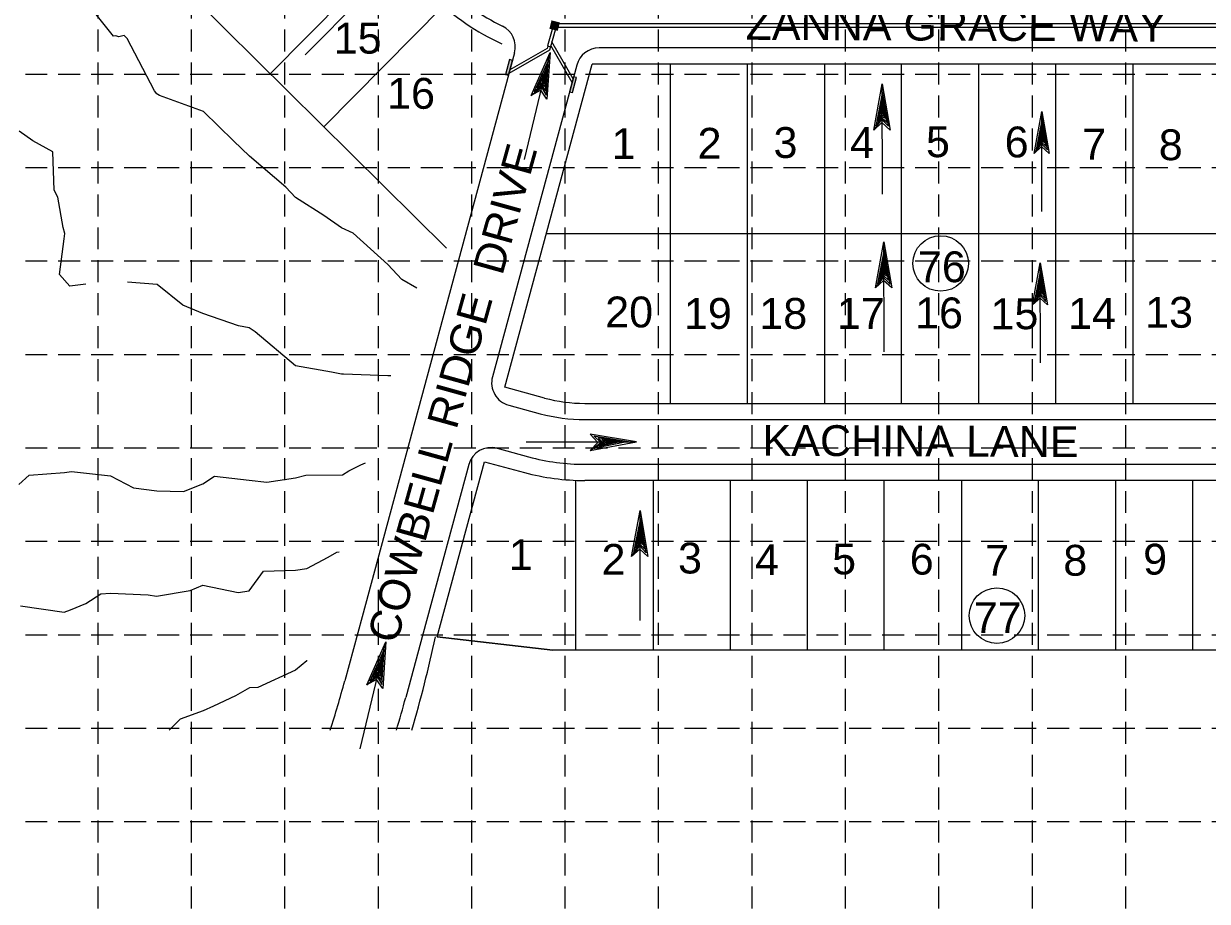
# Model space of a CAD drawing. Extents: x 33353 to 37237, y 80141 to 82571.
# Drawn here: x 34398 to 35166, y 81365 to 81934 of the extents above; entities that cross this region are included whole.
import ezdxf
from ezdxf.enums import TextEntityAlignment as Align

# ---------------------------------------------------------------- set-up
doc = ezdxf.new("R2010")
doc.units = 0
doc.header["$MEASUREMENT"] = 0
doc.linetypes.add('HIDDEN', pattern=[0.375, 0.25, -0.125])
for name, color, linetype, lineweight in [('3', 7, 'Continuous', 0), ('LAYO-10', 7, 'Continuous', 0), ('LAYO-13', 7, 'Continuous', 0), ('LAYO-31', 7, 'Continuous', 0), ('LAYO-32', 7, 'Continuous', 0), ('LAYO-33', 7, 'Continuous', 0), ('LAYO-48', 7, 'Continuous', 0), ('LAYO-49', 7, 'Continuous', 0), ('LAYO-50', 7, 'Continuous', 0), ('LAYO-55', 7, 'Continuous', 0), ('LAYOSHD-27', 7, 'Continuous', 0), ('STRM-33', 7, 'Continuous', 0), ('STRM-43', 7, 'Continuous', 0), ('TOPOSHD-27', 7, 'Continuous', 0), ('TOPOSHD-43', 7, 'Continuous', 0), ('TOPOSHD-5', 7, 'Continuous', 0), ('TOPOSHD-6', 7, 'Continuous', 0)]:
    doc.layers.add(name, color=color, linetype=linetype, lineweight=lineweight)
doc.layers.add('GRID', color=254, linetype='HIDDEN')
doc.styles.get("Standard").update_dxf_attribs({"font": 'ARIAL.TTF'})

msp = doc.modelspace()

# ---------------------------------------------------------------- hatches: boundary and pattern name
at = {"layer": 'STRM-43', "linetype": 'Continuous', "lineweight": 0}
for points in [[(34713.57, 81911.19), (34710.96, 81901.53), (34712.89, 81901.01), (34715.5, 81910.66)], [(34755.08, 81899.96), (34752.47, 81890.31), (34754.4, 81889.79), (34757.01, 81899.44)]]:
    msp.add_hatch(color=7, dxfattribs=at).paths.add_polyline_path(points, flags=16)

# ---------------------------------------------------------------- linework, layer by layer
at = {"layer": '3', "color": 7, "linetype": 'Continuous', "lineweight": 0}
for p, q in [((34581.05, 81914.27), (34631.29, 81964.99)), ((34723.29, 81846.31), (34739.86, 81915.74)), ((34727.57, 81887.91), (34739.86, 81915.74)), ((34738.9, 81910.77), (34729.46, 81890.18)), ((34737.33, 81888.07), (34738.9, 81910.77)), ((34739.86, 81915.74), (34737.84, 81885.46)), ((34737.88, 81906.49), (34731.41, 81892.65)), ((34736.96, 81902.64), (34732.83, 81894.8)), ((34736.63, 81893.67), (34736.96, 81902.64)), ((34736.87, 81890.9), (34737.88, 81906.49)), ((34731.41, 81892.65), (34734.75, 81895.25)), ((34732.83, 81894.8), (34735, 81896.32)), ((34736.25, 81899.64), (34734.68, 81896.85)), ((34734.68, 81896.85), (34735.53, 81896.64)), ((34734.75, 81895.25), (34736.63, 81893.67)), ((34735, 81896.32), (34736.08, 81895.16)), ((34736.08, 81895.16), (34736.25, 81899.64)), ((34949.85, 81865.44), (34955.32, 81895.36)), ((34955.39, 81823.98), (34955.32, 81895.36)), ((34955.32, 81895.36), (34960.41, 81865.45)), ((34727.57, 81887.91), (34734.29, 81893.32)), ((34733.83, 81891.4), (34727.57, 81887.91)), ((34729.46, 81890.18), (34734.54, 81894.39)), ((34737.84, 81885.46), (34733.83, 81891.4)), ((34734.29, 81893.32), (34737.33, 81888.07)), ((34734.54, 81894.39), (34736.87, 81890.9)), ((34955.55, 81890.3), (34951.17, 81868.08)), ((34959.31, 81867.87), (34955.55, 81890.3)), ((34955.55, 81885.9), (34952.49, 81870.94)), ((34955.56, 81881.94), (34953.37, 81873.36)), ((34958.21, 81870.51), (34955.55, 81885.9)), ((34957.33, 81873.15), (34955.56, 81881.94)), ((34949.85, 81865.44), (34955.13, 81872.26)), ((34951.17, 81868.08), (34955.13, 81873.36)), ((34952.49, 81870.94), (34955.12, 81874.24)), ((34953.37, 81873.36), (34955.12, 81875.34)), ((34955.56, 81878.86), (34954.68, 81875.78)), ((34954.68, 81875.78), (34955.56, 81875.78)), ((34955.12, 81875.34), (34956.44, 81874.47)), ((34955.12, 81874.24), (34957.33, 81873.15)), ((34955.13, 81873.36), (34958.21, 81870.51)), ((34955.13, 81872.26), (34959.31, 81867.87)), ((34956.44, 81874.47), (34955.56, 81878.86)), ((35053.85, 81850.34), (35058.82, 81877.54)), ((35059.03, 81872.94), (35055.05, 81852.74)), ((35058.88, 81812.65), (35058.82, 81877.54)), ((35058.82, 81877.54), (35063.45, 81850.35)), ((35062.45, 81852.55), (35059.03, 81872.94)), ((34955.13, 81870.28), (34949.85, 81865.44)), ((34960.41, 81865.45), (34955.13, 81870.28)), ((35059.03, 81868.95), (35056.24, 81855.34)), ((35059.03, 81865.35), (35057.04, 81857.54)), ((35061.44, 81854.95), (35059.03, 81868.95)), ((35060.64, 81857.35), (35059.03, 81865.35)), ((35053.85, 81850.34), (35058.64, 81856.55)), ((35055.05, 81852.74), (35058.64, 81857.55)), ((35056.24, 81855.34), (35058.64, 81858.35)), ((35057.04, 81857.54), (35058.64, 81859.35)), ((35059.04, 81862.55), (35058.24, 81859.74)), ((35058.24, 81859.74), (35059.04, 81859.75)), ((35058.64, 81859.35), (35059.84, 81858.55)), ((35058.64, 81858.35), (35060.64, 81857.35)), ((35058.64, 81857.55), (35061.44, 81854.95)), ((35058.64, 81856.55), (35062.45, 81852.55)), ((35059.84, 81858.55), (35059.04, 81862.55)), ((35058.64, 81854.75), (35053.85, 81850.34)), ((35063.45, 81850.35), (35058.64, 81854.75)), ((34950.9, 81763.09), (34956.37, 81793.02)), ((34956.59, 81787.96), (34952.21, 81765.73)), ((34956.44, 81721.63), (34956.37, 81793.02)), ((34956.37, 81793.02), (34961.46, 81763.1)), ((34960.35, 81765.52), (34956.59, 81787.96)), ((34956.6, 81783.56), (34953.53, 81768.59)), ((34956.6, 81779.6), (34954.41, 81771.01)), ((34959.25, 81768.16), (34956.6, 81783.56)), ((34958.37, 81770.8), (34956.6, 81779.6)), ((34953.53, 81768.59), (34956.17, 81771.9)), ((34954.41, 81771.01), (34956.17, 81773)), ((34956.6, 81776.52), (34955.73, 81773.44)), ((34955.73, 81773.44), (34956.61, 81773.44)), ((34956.17, 81773), (34957.49, 81772.12)), ((34956.17, 81771.9), (34958.37, 81770.8)), ((34957.49, 81772.12), (34956.6, 81776.52)), ((35052.84, 81752.09), (35057.82, 81779.29)), ((35058.02, 81774.69), (35054.04, 81754.49)), ((35057.88, 81714.4), (35057.82, 81779.29)), ((35057.82, 81779.29), (35062.44, 81752.1)), ((35061.44, 81754.3), (35058.02, 81774.69)), ((34950.9, 81763.09), (34956.17, 81769.92)), ((34956.17, 81767.94), (34950.9, 81763.09)), ((34952.21, 81765.73), (34956.17, 81771.02)), ((34956.17, 81771.02), (34959.25, 81768.16)), ((34956.17, 81769.92), (34960.35, 81765.52)), ((34961.46, 81763.1), (34956.17, 81767.94)), ((35058.03, 81770.69), (35055.24, 81757.09)), ((35058.03, 81767.09), (35056.04, 81759.29)), ((35058.03, 81764.3), (35057.24, 81761.49)), ((35060.44, 81756.7), (35058.03, 81770.69)), ((35059.64, 81759.1), (35058.03, 81767.09)), ((35058.84, 81760.3), (35058.03, 81764.3)), ((35052.84, 81752.09), (35057.64, 81758.29)), ((35057.64, 81756.5), (35052.84, 81752.09)), ((35054.04, 81754.49), (35057.64, 81759.29)), ((35055.24, 81757.09), (35057.64, 81760.09)), ((35056.04, 81759.29), (35057.64, 81761.09)), ((35057.24, 81761.49), (35058.03, 81761.5)), ((35057.64, 81761.09), (35058.84, 81760.3)), ((35057.64, 81760.09), (35059.64, 81759.1)), ((35057.64, 81759.29), (35060.44, 81756.7)), ((35057.64, 81758.29), (35061.44, 81754.3)), ((35062.44, 81752.1), (35057.64, 81756.5)), ((34765.92, 81668.21), (34770.76, 81662.92)), ((34795.84, 81663.14), (34765.92, 81668.21)), ((34768.34, 81667.1), (34790.78, 81663.36)), ((34772.74, 81662.92), (34768.34, 81667.1)), ((34770.98, 81666), (34786.38, 81663.36)), ((34773.84, 81662.92), (34770.98, 81666)), ((34773.62, 81665.12), (34782.42, 81663.36)), ((34774.72, 81662.92), (34773.62, 81665.12)), ((34774.94, 81664.24), (34779.34, 81663.36)), ((34775.82, 81662.92), (34774.94, 81664.24)), ((34724.45, 81663.16), (34795.84, 81663.14)), ((34765.92, 81657.65), (34795.84, 81663.14)), ((34765.92, 81657.65), (34772.74, 81662.92)), ((34770.76, 81662.92), (34765.92, 81657.65)), ((34790.78, 81663.36), (34768.56, 81658.96)), ((34768.56, 81658.96), (34773.84, 81662.92)), ((34786.38, 81663.36), (34771.42, 81660.28)), ((34771.42, 81660.28), (34774.72, 81662.92)), ((34782.42, 81663.36), (34773.84, 81661.16)), ((34773.84, 81661.16), (34775.82, 81662.92)), ((34776.26, 81662.48), (34776.26, 81663.36)), ((34779.34, 81663.36), (34776.26, 81662.48)), ((34792.73, 81588.88), (34798.2, 81618.81)), ((34798.27, 81547.42), (34798.2, 81618.81)), ((34798.2, 81618.81), (34803.29, 81588.89)), ((34798.43, 81613.75), (34794.05, 81591.52)), ((34802.19, 81591.31), (34798.43, 81613.75)), ((34798.43, 81609.35), (34795.37, 81594.38)), ((34798.44, 81605.39), (34796.25, 81596.8)), ((34801.09, 81593.95), (34798.43, 81609.35)), ((34800.21, 81596.59), (34798.44, 81605.39)), ((34792.73, 81588.88), (34798.01, 81595.71)), ((34794.05, 81591.52), (34798.01, 81596.81)), ((34795.37, 81594.38), (34798, 81597.69)), ((34796.25, 81596.8), (34798, 81598.79)), ((34798.44, 81602.31), (34797.56, 81599.23)), ((34797.56, 81599.23), (34798.44, 81599.23)), ((34798, 81598.79), (34799.32, 81597.91)), ((34798, 81597.69), (34800.21, 81596.59)), ((34798.01, 81596.81), (34801.09, 81593.95)), ((34798.01, 81595.71), (34802.19, 81591.31)), ((34799.32, 81597.91), (34798.44, 81602.31)), ((34798.01, 81593.73), (34792.73, 81588.88)), ((34803.29, 81588.89), (34798.01, 81593.73)), ((34616.75, 81464.1), (34633.33, 81533.54)), ((34621.03, 81505.71), (34633.33, 81533.54)), ((34632.37, 81528.56), (34622.93, 81507.97)), ((34630.79, 81505.87), (34632.37, 81528.56)), ((34633.33, 81533.54), (34631.3, 81503.26)), ((34631.34, 81524.28), (34624.88, 81510.45)), ((34630.43, 81520.43), (34626.29, 81512.6)), ((34630.09, 81511.46), (34630.43, 81520.43)), ((34630.34, 81508.69), (34631.34, 81524.28)), ((34621.03, 81505.71), (34627.75, 81511.12)), ((34622.93, 81507.97), (34628.01, 81512.19)), ((34624.88, 81510.45), (34628.21, 81513.04)), ((34626.29, 81512.6), (34628.47, 81514.11)), ((34627.75, 81511.12), (34630.79, 81505.87)), ((34628.01, 81512.19), (34630.34, 81508.69)), ((34629.71, 81517.44), (34628.14, 81514.64)), ((34628.14, 81514.64), (34629, 81514.44)), ((34628.21, 81513.04), (34630.09, 81511.46)), ((34628.47, 81514.11), (34629.54, 81512.95)), ((34629.54, 81512.95), (34629.71, 81517.44)), ((34627.29, 81509.19), (34621.03, 81505.71)), ((34631.3, 81503.26), (34627.29, 81509.19))]:
    msp.add_line(p, q, dxfattribs=at)
at = {"layer": 'GRID', "linetype": 'HIDDEN', "lineweight": 15, "ltscale": 57}
for p, q in [((34446.47, 82507.72), (34446.47, 80386.52)), ((34507.07, 82507.72), (34507.07, 80386.52)), ((34567.67, 82507.72), (34567.67, 80386.52)), ((34628.27, 82507.72), (34628.27, 80386.52)), ((34688.86, 82507.72), (34688.86, 80386.52)), ((34749.46, 82507.72), (34749.46, 80386.52)), ((34810.06, 82507.72), (34810.06, 80386.52)), ((34870.66, 82507.72), (34870.66, 80386.52)), ((34931.26, 82507.72), (34931.26, 80386.52)), ((34991.85, 82507.72), (34991.85, 80386.52)), ((35052.45, 82507.72), (35052.45, 80386.52)), ((35113.05, 82507.72), (35113.05, 80386.52)), ((33416.3, 81901.74), (37173.39, 81901.74)), ((33416.3, 81841.14), (37173.39, 81841.14)), ((33416.3, 81780.54), (37173.39, 81780.54)), ((33416.3, 81719.95), (37173.39, 81719.95)), ((33416.3, 81659.35), (37173.39, 81659.35)), ((33416.3, 81598.75), (37173.39, 81598.75)), ((33416.3, 81538.15), (37173.39, 81538.15)), ((33416.3, 81477.55), (37173.39, 81477.55)), ((33416.3, 81416.96), (37173.39, 81416.96))]:
    msp.add_line(p, q, dxfattribs=at)
at = {"layer": 'LAYO-13', "color": 7, "linetype": 'Continuous', "lineweight": 0, "ltscale": 50000}
for centre in [(34993.16, 81778.93), (35029.68, 81550.55)]:
    msp.add_circle(centre, 18, dxfattribs=at)
at = {"layer": 'LAYO-31', "color": 7, "linetype": 'Continuous', "lineweight": 0}
for p, q in [((34672.74, 81788.9), (34443.98, 82015.34)), ((34741.62, 81528.18), (34666.71, 81536.67)), ((35356.62, 81528.18), (34741.62, 81528.18))]:
    msp.add_line(p, q, dxfattribs=at)
at = {"layer": 'LAYO-32', "color": 7, "linetype": 'Continuous', "lineweight": 0}
for p, q in [((34710.49, 81698.61), (34767.14, 81908.18)), ((35273.78, 81908.18), (34767.14, 81908.18)), ((34736.26, 81691.64), (34710.49, 81698.61)), ((34762.35, 81688.18), (35272.83, 81688.18)), ((34666.71, 81536.67), (34697.44, 81650.34)), ((34697.44, 81650.34), (34723.21, 81643.38)), ((35812.42, 81638.18), (34762.35, 81638.18))]:
    msp.add_line(p, q, dxfattribs=at)
for centre, radius, start, end in [((34770.29, 82058.18), 150, 225.29305, 245.70698), ((34762.35, 81788.18), 100, 254.87332, 270), ((34762.35, 81788.18), 150, 254.87336, 270)]:
    msp.add_arc(centre, radius, start, end, dxfattribs=at)
at = {"layer": 'LAYO-33', "color": 7, "linetype": 'Continuous', "lineweight": 0}
for p, q in [((34443.98, 82015.34), (34672.74, 81788.9)), ((34635.42, 81979.93), (34558.04, 81901.75)), ((34670.61, 81945.78), (34593.23, 81867.61)), ((34817.83, 81908.18), (34817.83, 81798.18)), ((34867.83, 81798.18), (34867.83, 81908.18)), ((34917.83, 81908.18), (34917.83, 81798.18)), ((34967.83, 81798.18), (34967.83, 81908.18)), ((35017.83, 81908.18), (35017.83, 81798.18)), ((35067.83, 81798.18), (35067.83, 81908.18)), ((35117.83, 81908.18), (35117.83, 81798.18)), ((35273.3, 81798.18), (34737.4, 81798.18)), ((34817.83, 81798.18), (34817.83, 81688.18)), ((34867.83, 81688.18), (34867.83, 81798.18)), ((34917.83, 81798.18), (34917.83, 81688.18)), ((34967.83, 81688.18), (34967.83, 81798.18)), ((35017.83, 81798.18), (35017.83, 81688.18)), ((35067.83, 81688.18), (35067.83, 81798.18)), ((35117.83, 81798.18), (35117.83, 81688.18)), ((34756.62, 81528.18), (34756.62, 81638.29)), ((34806.62, 81638.18), (34806.62, 81528.18)), ((34856.62, 81638.18), (34856.62, 81528.18)), ((34906.62, 81638.18), (34906.62, 81528.18)), ((34956.62, 81528.18), (34956.62, 81638.18)), ((35006.62, 81638.18), (35006.62, 81528.18)), ((35056.62, 81528.18), (35056.62, 81638.18)), ((35106.62, 81638.18), (35106.62, 81528.18)), ((35156.62, 81638.18), (35156.62, 81528.18))]:
    msp.add_line(p, q, dxfattribs=at)
at = {"layer": 'LAYO-48', "color": 7, "linetype": 'Continuous', "lineweight": 0}
for p, q in [((34741.62, 81528.18), (34666.71, 81536.67)), ((35356.62, 81528.18), (34741.62, 81528.18))]:
    msp.add_line(p, q, dxfattribs=at)
at = {"layer": 'LAYO-49', "color": 7, "linetype": 'Continuous', "lineweight": 0}
msp.add_arc((33854.19, 81711.55), 830, 343.5312, 347.84565, dxfattribs=at)
at = {"layer": 'LAYO-50', "color": 7, "linetype": 'Continuous', "lineweight": 0}
for p, q in [((34666.71, 81536.67), (34741.62, 81528.18)), ((35356.62, 81528.18), (34741.62, 81528.18)), ((34796.62, 81528.18), (34796.62, 81527.86)), ((34906.62, 81528.18), (34906.62, 81527.95)), ((34956.62, 81527.99), (34956.62, 81528.18)), ((35006.62, 81528.18), (35006.62, 81528.02)), ((35056.62, 81528.06), (35056.62, 81528.18)), ((35106.62, 81528.18), (35106.62, 81528.1)), ((35156.62, 81528.18), (35156.62, 81528.14))]:
    msp.add_line(p, q, dxfattribs=at)
at = {"layer": 'LAYOSHD-27', "color": 7, "linetype": 'Continuous', "lineweight": 0}
for p, q in [((35269.26, 81918.68), (34771.62, 81918.68)), ((34716.81, 81915.51), (34617.96, 81549.85)), ((34757.14, 81907.6), (34702.49, 81705.43)), ((34713.06, 81687.04), (34733.51, 81681.51)), ((34762.35, 81677.68), (35268.35, 81677.68)), ((34705.49, 81659.04), (34725.94, 81653.51)), ((34687.1, 81648.48), (34657.54, 81539.15)), ((34762.35, 81648.68), (35268.35, 81648.68))]:
    msp.add_line(p, q, dxfattribs=at)
for centre, radius, start, end in [((34770.28, 82058.18), 139.5, 225.29295, 243.90632), ((34702.33, 81919.43), 15, 344.87333, 63.90632), ((34771.62, 81903.68), 15, 90, 164.87333), ((34716.97, 81701.52), 15, 164.87333, 254.87344), ((34762.35, 81788.18), 110.5, 254.87344, 270), ((34701.58, 81644.56), 15, 74.87344, 164.87333), ((34762.35, 81788.18), 139.5, 254.87344, 270)]:
    msp.add_arc(centre, radius, start, end, dxfattribs=at)
at = {"layer": 'STRM-33', "color": 7, "linetype": 'Continuous', "lineweight": 0}
for p, q in [((35268.4, 81934.43), (34746.03, 81934.43)), ((34741.12, 81930.72), (34738.24, 81920.06)), ((34743.06, 81930.23), (34740.17, 81919.53)), ((35268.4, 81931.93), (34745.39, 81931.93)), ((34737.93, 81918.44), (34713.86, 81904.62)), ((34738.36, 81920.02), (34737.93, 81918.44)), ((34738.24, 81920.06), (34740.17, 81919.53)), ((34740.05, 81919.57), (34739.43, 81917.29)), ((34754.1, 81896.36), (34740.37, 81920.27)), ((34754.75, 81898.75), (34741.01, 81922.66)), ((34739.43, 81917.29), (34713.22, 81902.23))]:
    msp.add_line(p, q, dxfattribs=at)
at = {"layer": 'STRM-43', "color": 7, "linetype": 'Continuous', "lineweight": 0}
for p, q in [((34713.57, 81911.19), (34710.96, 81901.53)), ((34712.89, 81901.01), (34715.5, 81910.66)), ((34715.5, 81910.66), (34713.57, 81911.19)), ((34710.96, 81901.53), (34712.89, 81901.01)), ((34755.08, 81899.96), (34752.47, 81890.31)), ((34754.4, 81889.79), (34757.01, 81899.44)), ((34757.01, 81899.44), (34755.08, 81899.96)), ((34752.47, 81890.31), (34754.4, 81889.79))]:
    msp.add_line(p, q, dxfattribs=at)
at = {"layer": 'TOPOSHD-27', "color": 7, "linetype": 'Continuous', "lineweight": 0}
for p, q in [((34617.96, 81549.85), (34606.69, 81508.14)), ((34657.54, 81539.15), (34646.27, 81497.44))]:
    msp.add_line(p, q, dxfattribs=at)
for radius, start in [(779.5, 342.43068), (820.5, 343.33498)]:
    msp.add_arc((33854.19, 81711.55), radius, start, 344.87333, dxfattribs=at)
at = {"layer": 'TOPOSHD-43', "color": 1, "linetype": 'Continuous', "lineweight": 0}
msp.add_point((34742.82, 81933.18), dxfattribs=at)
at = {"layer": 'TOPOSHD-43', "color": 7, "linetype": 'Continuous', "lineweight": 0}
msp.add_solid([(34739.42, 81931.15), (34744.85, 81929.78), (34740.79, 81936.58), (34746.22, 81935.21)], dxfattribs=at)
at = {"layer": 'TOPOSHD-5', "color": 43, "linetype": 'Continuous', "lineweight": 0}
for p, q in [((34404.39, 81858.49), (34395.47, 81864.68)), ((34417.45, 81851.29), (34404.39, 81858.49)), ((34418.2, 81826.54), (34417.45, 81851.29)), ((34420.58, 81822.02), (34418.2, 81826.54)), ((34424.12, 81802.3), (34420.58, 81822.02)), ((34421.63, 81771.79), (34424.67, 81794.92)), ((34425.09, 81798.42), (34424.12, 81802.3)), ((34424.67, 81794.92), (34425.09, 81798.42)), ((34428.35, 81764.11), (34421.63, 81771.79)), ((34438.73, 81765.6), (34428.35, 81764.11)), ((34485.08, 81765.24), (34465.88, 81766.89)), ((34501.79, 81751.78), (34485.08, 81765.24)), ((34514.67, 81746.38), (34501.79, 81751.78)), ((34537.75, 81738.5), (34514.67, 81746.38)), ((34544.67, 81737.19), (34537.75, 81738.5)), ((34548.69, 81734.48), (34544.67, 81737.19)), ((34574.67, 81712.59), (34548.69, 81734.48)), ((34598.04, 81708.5), (34574.67, 81712.59)), ((34604.67, 81707.1), (34598.04, 81708.5)), ((34605.93, 81707.24), (34604.67, 81707.1)), ((34634.67, 81706.15), (34605.93, 81707.24)), ((34636.65, 81705.96), (34634.67, 81706.15))]:
    msp.add_line(p, q, dxfattribs=at)
at = {"layer": 'TOPOSHD-6', "color": 43, "linetype": 'Continuous', "lineweight": 0}
for p, q in [((34456.71, 81926.37), (34440.25, 81946.99)), ((34458.21, 81926.47), (34456.71, 81926.37)), ((34460.13, 81925.83), (34458.21, 81926.47)), ((34463.66, 81926.72), (34460.13, 81925.83)), ((34465.54, 81924.94), (34463.66, 81926.72)), ((34483.34, 81891), (34465.54, 81924.94)), ((34484.85, 81888.93), (34483.34, 81891)), ((34485.47, 81888.48), (34484.85, 81888.93)), ((34486.46, 81887.92), (34485.47, 81888.48)), ((34515.1, 81877.51), (34486.46, 81887.92)), ((34534.6, 81858.42), (34515.1, 81877.51)), ((34544.97, 81848.56), (34534.6, 81858.42)), ((34568.52, 81828.5), (34544.97, 81848.56)), ((34574.67, 81821.7), (34568.52, 81828.5)), ((34593.15, 81810.02), (34574.67, 81821.7)), ((34604.67, 81802.06), (34593.15, 81810.02)), ((34612.16, 81798.5), (34604.67, 81802.06)), ((34634.67, 81778.29), (34612.16, 81798.5)), ((34643.62, 81768.5), (34634.67, 81778.29)), ((34653.41, 81762.96), (34643.62, 81768.5)), ((34617.03, 81648.42), (34620.11, 81649.68)), ((34395.33, 81635.54), (34402.02, 81641.57)), ((34402.02, 81641.57), (34425.05, 81643.43)), ((34425.05, 81643.43), (34429.4, 81644.05)), ((34429.4, 81644.05), (34454.67, 81641.21)), ((34454.67, 81641.21), (34469.67, 81633.5)), ((34574.67, 81639.91), (34581.56, 81641.61)), ((34581.56, 81641.61), (34605.29, 81641.93)), ((34605.29, 81641.93), (34609.39, 81644.35)), ((34609.39, 81644.35), (34617.03, 81648.42)), ((34502.22, 81631.05), (34514.67, 81635.98)), ((34514.67, 81635.98), (34522.12, 81641.05)), ((34522.12, 81641.05), (34544.67, 81638.39)), ((34544.67, 81638.39), (34556.08, 81637.09)), ((34556.08, 81637.09), (34574.67, 81639.91)), ((34469.67, 81633.5), (34484.77, 81631.42)), ((34484.77, 81631.42), (34502.22, 81631.05)), ((34582.1, 81581.07), (34596, 81588.5)), ((34596, 81588.5), (34601.48, 81591.69)), ((34601.48, 81591.69), (34603.12, 81591.89)), ((34553.91, 81579.26), (34574.67, 81580.05)), ((34574.67, 81580.05), (34582.1, 81581.07)), ((34544.67, 81566.61), (34553.91, 81579.26)), ((34438.79, 81558.5), (34448.4, 81564.77)), ((34448.4, 81564.77), (34454.67, 81565.12)), ((34454.67, 81565.12), (34479.16, 81564.01)), ((34484.67, 81563.05), (34506.4, 81566.77)), ((34506.4, 81566.77), (34514.67, 81570.19)), ((34514.67, 81570.19), (34537.56, 81565.61)), ((34537.56, 81565.61), (34544.67, 81566.61)), ((34396.39, 81556.78), (34424.67, 81552.82)), ((34428.88, 81554.29), (34438.79, 81558.5)), ((34479.16, 81564.01), (34484.67, 81563.05)), ((34424.67, 81552.82), (34428.88, 81554.29)), ((34582.06, 81521.11), (34574.67, 81515.23)), ((34582.35, 81521.23), (34582.06, 81521.11)), ((34574.67, 81515.23), (34550.43, 81503.98)), ((34544.95, 81503.68), (34535.81, 81498.46)), ((34550.43, 81503.98), (34544.95, 81503.68)), ((34535.81, 81498.46), (34521.64, 81491.79)), ((34514.98, 81488.75), (34499.88, 81483.34)), ((34521.64, 81491.79), (34514.98, 81488.75)), ((34499.88, 81483.34), (34492.92, 81476.25))]:
    msp.add_line(p, q, dxfattribs=at)

# ---------------------------------------------------------------- texts
at = {"layer": 'LAYO-10', "color": 7, "linetype": 'Continuous', "lineweight": 0}
for s, p in [('ZANNA GRACE WAY', (35003.24, 81933.41)), ('KACHINA LANE', (34980.13, 81663.79))]:
    msp.add_text(s, height=20, rotation=359.74649, dxfattribs=at).set_placement(p, align=Align.MIDDLE)
for s, p in [('DRIVE', (34720.29, 81811.68)), ('COWBELL RIDGE', (34671.6, 81643.69))]:
    msp.add_text(s, height=20, rotation=74.46141, dxfattribs=at).set_placement(p, align=Align.CENTER)
at = {"layer": 'LAYO-13', "color": 7, "linetype": 'Continuous', "lineweight": 0, "ltscale": 50000}
for s, p in [('15', (34615.07, 81924.9)), ('16', (34649.68, 81889.27)), ('1', (34787.53, 81856.65)), ('2', (34843.29, 81857.01)), ('3', (34892.54, 81857.37)), ('4', (34942.15, 81857.37)), ('5', (34991.4, 81857.73)), ('6', (35042.46, 81857.73)), ('7', (35092.79, 81856.28)), ('8', (35142.4, 81855.92)), ('76', (34993.95, 81776.79)), ('20', (34791.14, 81747.47)), ('19', (34842.21, 81746.53)), ('18', (34891.09, 81746.53)), ('17', (34941.43, 81746.53)), ('16', (34992.12, 81746.89)), ('14', (35091.34, 81746.53)), ('13', (35141.31, 81747.25)), ('15', (35041.01, 81746.16)), ('1', (34720.9, 81590.04)), ('2', (34781.01, 81587.14)), ('3', (34830.62, 81587.87)), ('4', (34880.59, 81586.78)), ('5', (34930.56, 81587.14)), ('6', (34980.9, 81587.14)), ('7', (35029.78, 81586.42)), ('8', (35080.48, 81586.42)), ('9', (35132.26, 81587.14))]:
    msp.add_text(s, height=20, dxfattribs=at).set_placement(p, align=Align.MIDDLE)
at = {"layer": 'LAYO-55', "color": 7, "linetype": 'Continuous', "lineweight": 0}
msp.add_text('77', height=20, dxfattribs=at).set_placement((35030.16, 81559.24), align=Align.TOP_CENTER)

doc.saveas('drawing.dxf')
